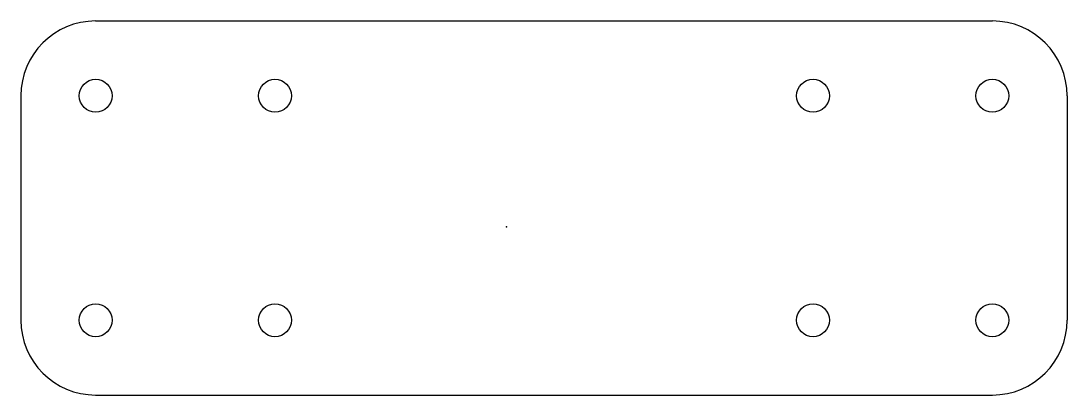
# Model space of a CAD drawing. Header units: millimetres. Extents: x -65 to 75, y -23 to 28.
import ezdxf

# ---------------------------------------------------------------- set-up
doc = ezdxf.new("R2010")
doc.units = ezdxf.units.MM
doc.header["$PDSIZE"] = -1

msp = doc.modelspace()

# ---------------------------------------------------------------- linework, layer by layer
at = {"color": 7, "linetype": 'Continuous'}
for p, q in [((-55, 27.5), (65, 27.5)), ((-65, 17.5), (-65, -12.5)), ((75, 17.5), (75, -12.5)), ((-55, -22.5), (65, -22.5))]:
    msp.add_line(p, q, dxfattribs=at)
for centre in [(-55, 17.5), (-31, 17.5), (41, 17.5), (65, 17.5), (-55, -12.5), (-31, -12.5), (41, -12.5), (65, -12.5)]:
    msp.add_circle(centre, 2.2, dxfattribs=at)
for centre, start, end in [((-55, 17.5), 90, 180), ((65, 17.5), 0, 90), ((-55, -12.5), 180, 270), ((65, -12.5), 270, 0)]:
    msp.add_arc(centre, 10, start, end, dxfattribs=at)
msp.add_point((0, 0), dxfattribs=at)

doc.saveas('drawing.dxf')
